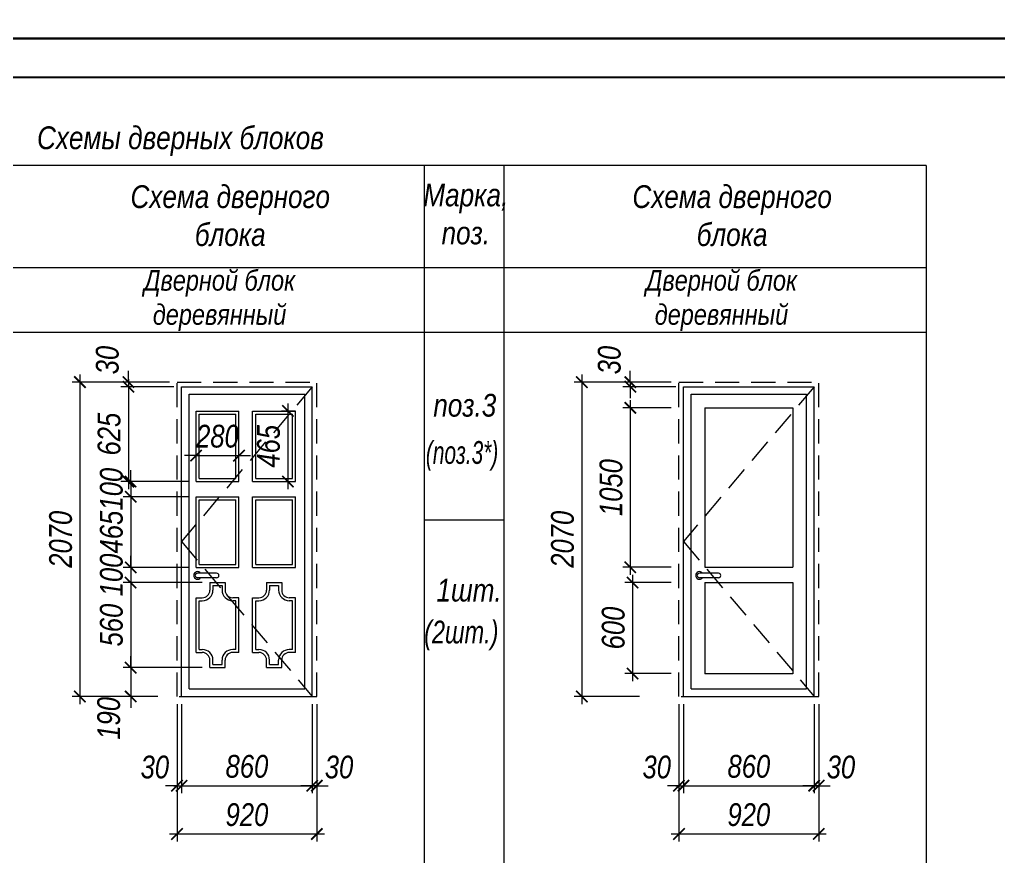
# Model space of a CAD drawing. Header units: millimetres. Extents: x 1582001 to 3303937, y 226471 to 491235.
# Drawn here: x 1801887 to 1814769, y 369583 to 380605 of the extents above; entities that cross this region are included whole.
import ezdxf

# ---------------------------------------------------------------- set-up
doc = ezdxf.new("R2010")
doc.units = ezdxf.units.MM
doc.linetypes.add('невидимая', pattern=[9.525, 6.35, -3.175])
doc.layers.get('Defpoints').update_dxf_attribs({"color": 255, "lineweight": 30})
doc.layers.add('Spezifikazia', color=250, linetype='Continuous')
doc.layers.add('Формуляр', color=138, linetype='Continuous')
for name, color, linetype, lineweight in [('Размер', 84, 'Continuous', 20), ('Текст-пояснений', 135, 'Continuous', 15), ('Тонкая', 6, 'Continuous', 15), ('тонко', 200, 'Continuous', 13)]:
    doc.layers.add(name, color=color, linetype=linetype, lineweight=lineweight)
doc.styles.add('STYLE1', font='ARIALNI.TTF', dxfattribs={"height": 300})
doc.styles.add('стиль1', font='ARIALNI.TTF', dxfattribs={"width": 0.98, "height": 300})
doc.dimstyles.new('50', dxfattribs={"dimtxt": 270, "dimasz": 150, "dimexe": 100, "dimexo": 100, "dimgap": 100, "dimtad": 1, "dimdec": 0, "dimlfac": 0.5, "dimzin": 0, "dimdsep": 46, "dimtxsty": 'стиль1', "dimblk": 'ARCHTICK', "dimcen": 0, "dimdle": 100, "dimclrd": 256, "dimclre": 256, "dimclrt": 256, "dimadec": 0, "dimazin": 0, "dimtfac": 1, "dimtdec": 0, "dimtix": 1, "dimtmove": 1, "dimatfit": 0, "dimldrblk": 'DOTSMALL', "dimfxl": 0, "dimtolj": 1, "dimtzin": 0, "dimlwd": -1, "dimlwe": -1, "dimarcsym": 0})

# ---------------------------------------------------------------- blocks, each defined once
blk = doc.blocks.new('_ArchTick')
at = {"color": 0, "linetype": 'ByBlock', "const_width": 0.15}
blk.add_lwpolyline([(-0.5, -0.5), (0.5, 0.5)], dxfattribs=at)
blk = doc.blocks.new('*D648')
at = {"layer": 'Defpoints', "color": 0, "lineweight": -3, "transparency": 16777216}
for p in [(1803319, 375770), (1803959, 375830), (1804019, 375770)]:
    blk.add_point(p, dxfattribs=at)
at = {"layer": 'Размер', "transparency": 16777216}
for p, q in [((1803319, 375830), (1803319, 375980)), ((1803859, 375830), (1803219, 375830)), ((1803919, 375770), (1803219, 375770)), ((1803319, 375830), (1803319, 375770)), ((1803319, 375770), (1803319, 375620))]:
    blk.add_line(p, q, dxfattribs=at)
at = {"layer": 'Размер', "transparency": 16777216, "xscale": 150, "yscale": 150, "zscale": 150}
for p, rotation in [((1803319, 375830), 270), ((1803319, 375770), 90)]:
    blk.add_blockref('_ArchTick', p, dxfattribs=dict(at, rotation=rotation))
at = {"layer": 'Размер', "transparency": 16777216, "insert": (1803043, 376120), "char_height": 300, "attachment_point": 5, "rotation": 90, "style": 'стиль1'}
blk.add_mtext('\\A1;30', dxfattribs=at)
blk = doc.blocks.new('_DotSmall')
at = {"color": 0, "linetype": 'ByBlock', "const_width": 0.5}
blk.add_lwpolyline([(-0.0625, 0, 1), (0.0625, 0, 1)], format="xyb", close=True, dxfattribs=at)
blk = doc.blocks.new('*D649')
at = {"layer": 'Defpoints', "color": 0, "lineweight": -3, "transparency": 16777216}
for p in [(1804019, 375770), (1803319, 374520), (1804209, 374520)]:
    blk.add_point(p, dxfattribs=at)
at = {"layer": 'Размер', "transparency": 16777216}
for p, q in [((1803919, 375770), (1803219, 375770)), ((1803319, 375870), (1803319, 374420)), ((1804109, 374520), (1803219, 374520))]:
    blk.add_line(p, q, dxfattribs=at)
at = {"layer": 'Размер', "transparency": 16777216, "xscale": 150, "yscale": 150, "zscale": 150}
for p, rotation in [((1803319, 375770), 90), ((1803319, 374520), 270)]:
    blk.add_blockref('_ArchTick', p, dxfattribs=dict(at, rotation=rotation))
at = {"layer": 'Размер', "transparency": 16777216, "insert": (1803066, 375145), "char_height": 300, "attachment_point": 5, "rotation": 90, "style": 'стиль1'}
blk.add_mtext('\\A1;625', dxfattribs=at)
blk = doc.blocks.new('*D650')
at = {"layer": 'Defpoints', "color": 0, "lineweight": -3, "transparency": 16777216}
for p in [(1804209, 374520), (1803349, 374320), (1804209, 374320)]:
    blk.add_point(p, dxfattribs=at)
at = {"layer": 'Размер', "transparency": 16777216}
for p, q in [((1803349, 374520), (1803349, 374670)), ((1804109, 374520), (1803249, 374520)), ((1803349, 374520), (1803349, 374320)), ((1804109, 374320), (1803249, 374320)), ((1803349, 374320), (1803349, 374170))]:
    blk.add_line(p, q, dxfattribs=at)
at = {"layer": 'Размер', "transparency": 16777216, "xscale": 150, "yscale": 150, "zscale": 150}
for p, rotation in [((1803349, 374520), 270), ((1803349, 374320), 90)]:
    blk.add_blockref('_ArchTick', p, dxfattribs=dict(at, rotation=rotation))
at = {"layer": 'Размер', "transparency": 16777216, "insert": (1803096, 374420), "char_height": 300, "attachment_point": 5, "rotation": 90, "style": 'стиль1'}
blk.add_mtext('\\A1;100', dxfattribs=at)
blk = doc.blocks.new('*D651')
at = {"layer": 'Defpoints', "color": 0, "lineweight": -3, "transparency": 16777216}
for p in [(1804209, 374320), (1803349, 373390), (1804209, 373390)]:
    blk.add_point(p, dxfattribs=at)
at = {"layer": 'Размер', "transparency": 16777216}
for p, q in [((1803349, 374420), (1803349, 373290)), ((1804109, 374320), (1803249, 374320)), ((1804109, 373390), (1803249, 373390))]:
    blk.add_line(p, q, dxfattribs=at)
at = {"layer": 'Размер', "transparency": 16777216, "xscale": 150, "yscale": 150, "zscale": 150}
for p, rotation in [((1803349, 374320), 90), ((1803349, 373390), 270)]:
    blk.add_blockref('_ArchTick', p, dxfattribs=dict(at, rotation=rotation))
at = {"layer": 'Размер', "transparency": 16777216, "insert": (1803096, 373855), "char_height": 300, "attachment_point": 5, "rotation": 90, "style": 'стиль1'}
blk.add_mtext('\\A1;465', dxfattribs=at)
blk = doc.blocks.new('*D652')
at = {"layer": 'Defpoints', "color": 0, "lineweight": -3, "transparency": 16777216}
for p in [(1804209, 373390), (1803349, 373190), (1804391, 373190)]:
    blk.add_point(p, dxfattribs=at)
at = {"layer": 'Размер', "transparency": 16777216}
for p, q in [((1803349, 373390), (1803349, 373540)), ((1804109, 373390), (1803249, 373390)), ((1803349, 373390), (1803349, 373190)), ((1804291, 373190), (1803249, 373190)), ((1803349, 373190), (1803349, 373040))]:
    blk.add_line(p, q, dxfattribs=at)
at = {"layer": 'Размер', "transparency": 16777216, "xscale": 150, "yscale": 150, "zscale": 150}
for p, rotation in [((1803349, 373390), 270), ((1803349, 373190), 90)]:
    blk.add_blockref('_ArchTick', p, dxfattribs=dict(at, rotation=rotation))
at = {"layer": 'Размер', "transparency": 16777216, "insert": (1803096, 373290), "char_height": 300, "attachment_point": 5, "rotation": 90, "style": 'стиль1'}
blk.add_mtext('\\A1;100', dxfattribs=at)
blk = doc.blocks.new('*D653')
at = {"layer": 'Defpoints', "color": 0, "lineweight": -3, "transparency": 16777216}
for p in [(1804391, 373190), (1803349, 372070), (1804391, 372070)]:
    blk.add_point(p, dxfattribs=at)
at = {"layer": 'Размер', "transparency": 16777216}
for p, q in [((1804291, 373190), (1803249, 373190)), ((1803349, 373290), (1803349, 371970)), ((1804291, 372070), (1803249, 372070))]:
    blk.add_line(p, q, dxfattribs=at)
at = {"layer": 'Размер', "transparency": 16777216, "xscale": 150, "yscale": 150, "zscale": 150}
for p, rotation in [((1803349, 373190), 90), ((1803349, 372070), 270)]:
    blk.add_blockref('_ArchTick', p, dxfattribs=dict(at, rotation=rotation))
at = {"layer": 'Размер', "transparency": 16777216, "insert": (1803096, 372630), "char_height": 300, "attachment_point": 5, "rotation": 90, "style": 'стиль1'}
blk.add_mtext('\\A1;560', dxfattribs=at)
blk = doc.blocks.new('*D654')
at = {"layer": 'Defpoints', "color": 0, "lineweight": -3, "transparency": 16777216}
for p in [(1804391, 372070), (1803349, 371690), (1803808, 371690)]:
    blk.add_point(p, dxfattribs=at)
at = {"layer": 'Размер', "transparency": 16777216}
for p, q in [((1803349, 372070), (1803349, 372220)), ((1804291, 372070), (1803249, 372070)), ((1803349, 372070), (1803349, 371690)), ((1803708, 371690), (1803249, 371690)), ((1803349, 371690), (1803349, 371540))]:
    blk.add_line(p, q, dxfattribs=at)
at = {"layer": 'Размер', "transparency": 16777216, "xscale": 150, "yscale": 150, "zscale": 150}
for p, rotation in [((1803349, 372070), 270), ((1803349, 371690), 90)]:
    blk.add_blockref('_ArchTick', p, dxfattribs=dict(at, rotation=rotation))
at = {"layer": 'Размер', "transparency": 16777216, "insert": (1803061, 371402), "char_height": 300, "attachment_point": 5, "rotation": 90, "style": 'стиль1'}
blk.add_mtext('\\A1;190', dxfattribs=at)
blk = doc.blocks.new('*D645')
at = {"layer": 'Defpoints', "color": 0, "lineweight": -3, "transparency": 16777216}
for p in [(1803539, 375830), (1802681, 371690), (1803539, 371690)]:
    blk.add_point(p, dxfattribs=at)
at = {"layer": 'Размер', "transparency": 16777216}
for p, q in [((1802681, 375930), (1802681, 371590)), ((1803439, 375830), (1802581, 375830)), ((1803439, 371690), (1802581, 371690))]:
    blk.add_line(p, q, dxfattribs=at)
at = {"layer": 'Размер', "transparency": 16777216, "xscale": 150, "yscale": 150, "zscale": 150}
for p, rotation in [((1802681, 375830), 90), ((1802681, 371690), 270)]:
    blk.add_blockref('_ArchTick', p, dxfattribs=dict(at, rotation=rotation))
at = {"layer": 'Размер', "transparency": 16777216, "insert": (1802428, 373760), "char_height": 300, "attachment_point": 5, "rotation": 90, "style": 'стиль1'}
blk.add_mtext('\\A1;2070', dxfattribs=at)
blk = doc.blocks.new('*D655')
at = {"layer": 'Defpoints', "color": 0, "lineweight": -3, "transparency": 16777216}
for p in [(1803959, 371690), (1804019, 371690), (1804019, 370515)]:
    blk.add_point(p, dxfattribs=at)
at = {"layer": 'Размер', "transparency": 16777216}
for p, q in [((1803959, 371590), (1803959, 370415)), ((1804019, 371590), (1804019, 370415)), ((1803959, 370515), (1803809, 370515)), ((1803959, 370515), (1804019, 370515)), ((1804019, 370515), (1804169, 370515))]:
    blk.add_line(p, q, dxfattribs=at)
at = {"layer": 'Размер', "transparency": 16777216, "xscale": 150, "yscale": 150, "zscale": 150}
blk.add_blockref('_ArchTick', (1803959, 370515), dxfattribs=at)
at = {"layer": 'Размер', "transparency": 16777216, "xscale": 150, "yscale": 150, "zscale": 150, "rotation": 180}
blk.add_blockref('_ArchTick', (1804019, 370515), dxfattribs=at)
at = {"layer": 'Размер', "transparency": 16777216, "insert": (1803667, 370759), "char_height": 300, "attachment_point": 5, "style": 'стиль1'}
blk.add_mtext('\\A1;30', dxfattribs=at)
blk = doc.blocks.new('*D656')
at = {"layer": 'Defpoints', "color": 0, "lineweight": -3, "transparency": 16777216}
for p in [(1804019, 371690), (1805739, 371690), (1805739, 370515)]:
    blk.add_point(p, dxfattribs=at)
at = {"layer": 'Размер', "transparency": 16777216}
for p, q in [((1804019, 371590), (1804019, 370415)), ((1805739, 371590), (1805739, 370415)), ((1803919, 370515), (1805839, 370515))]:
    blk.add_line(p, q, dxfattribs=at)
at = {"layer": 'Размер', "transparency": 16777216, "xscale": 150, "yscale": 150, "zscale": 150, "rotation": 180}
blk.add_blockref('_ArchTick', (1804019, 370515), dxfattribs=at)
at = {"layer": 'Размер', "transparency": 16777216, "xscale": 150, "yscale": 150, "zscale": 150}
blk.add_blockref('_ArchTick', (1805739, 370515), dxfattribs=at)
at = {"layer": 'Размер', "transparency": 16777216, "insert": (1804879, 370768), "char_height": 300, "attachment_point": 5, "style": 'стиль1'}
blk.add_mtext('\\A1;860', dxfattribs=at)
blk = doc.blocks.new('*D646')
at = {"layer": 'Defpoints', "color": 0, "lineweight": -3, "transparency": 16777216}
for p in [(1805799, 371236), (1803959, 370885), (1805799, 369879)]:
    blk.add_point(p, dxfattribs=at)
at = {"layer": 'Размер', "transparency": 16777216}
for p, q in [((1805799, 371136), (1805799, 369779)), ((1803959, 370785), (1803959, 369779)), ((1803859, 369879), (1805899, 369879))]:
    blk.add_line(p, q, dxfattribs=at)
at = {"layer": 'Размер', "transparency": 16777216, "xscale": 150, "yscale": 150, "zscale": 150, "rotation": 180}
blk.add_blockref('_ArchTick', (1803959, 369879), dxfattribs=at)
at = {"layer": 'Размер', "transparency": 16777216, "xscale": 150, "yscale": 150, "zscale": 150}
blk.add_blockref('_ArchTick', (1805799, 369879), dxfattribs=at)
at = {"layer": 'Размер', "transparency": 16777216, "insert": (1804879, 370132), "char_height": 300, "attachment_point": 5, "style": 'стиль1'}
blk.add_mtext('\\A1;920', dxfattribs=at)
blk = doc.blocks.new('*D657')
at = {"layer": 'Defpoints', "color": 0, "lineweight": -3, "transparency": 16777216}
for p in [(1804209, 374862), (1804774, 374862), (1804774, 374862)]:
    blk.add_point(p, dxfattribs=at)
at = {"layer": 'Размер', "transparency": 16777216}
for p, q in [((1804209, 374862), (1804059, 374862)), ((1804209, 374862), (1804774, 374862)), ((1804774, 374862), (1804924, 374862))]:
    blk.add_line(p, q, dxfattribs=at)
at = {"layer": 'Размер', "transparency": 16777216, "xscale": 150, "yscale": 150, "zscale": 150}
blk.add_blockref('_ArchTick', (1804209, 374862), dxfattribs=at)
at = {"layer": 'Размер', "transparency": 16777216, "xscale": 150, "yscale": 150, "zscale": 150, "rotation": 180}
blk.add_blockref('_ArchTick', (1804774, 374862), dxfattribs=at)
at = {"layer": 'Размер', "transparency": 16777216, "insert": (1804491, 375116), "char_height": 300, "attachment_point": 5, "style": 'стиль1'}
blk.add_mtext('\\A1;280', dxfattribs=at)
blk = doc.blocks.new('*D658')
at = {"layer": 'Defpoints', "color": 0, "lineweight": -3, "transparency": 16777216}
for p in [(1805236, 375450), (1805236, 374520), (1805418, 374520)]:
    blk.add_point(p, dxfattribs=at)
at = {"layer": 'Размер', "transparency": 16777216}
for p, q in [((1805418, 375550), (1805418, 374420)), ((1805336, 375450), (1805518, 375450)), ((1805336, 374520), (1805518, 374520))]:
    blk.add_line(p, q, dxfattribs=at)
at = {"layer": 'Размер', "transparency": 16777216, "xscale": 150, "yscale": 150, "zscale": 150}
for p, rotation in [((1805418, 375450), 90), ((1805418, 374520), 270)]:
    blk.add_blockref('_ArchTick', p, dxfattribs=dict(at, rotation=rotation))
at = {"layer": 'Размер', "transparency": 16777216, "insert": (1805164, 374985), "char_height": 300, "attachment_point": 5, "rotation": 90, "style": 'стиль1'}
blk.add_mtext('\\A1;465', dxfattribs=at)
blk = doc.blocks.new('*D664')
at = {"layer": 'Defpoints', "color": 0, "lineweight": -3, "transparency": 16777216}
for p in [(1805739, 371690), (1805799, 371690), (1805739, 370515)]:
    blk.add_point(p, dxfattribs=at)
at = {"layer": 'Размер', "transparency": 16777216}
for p, q in [((1805739, 371590), (1805739, 370415)), ((1805799, 371590), (1805799, 370415)), ((1805739, 370515), (1805589, 370515)), ((1805799, 370515), (1805739, 370515)), ((1805799, 370515), (1805949, 370515))]:
    blk.add_line(p, q, dxfattribs=at)
at = {"layer": 'Размер', "transparency": 16777216, "xscale": 150, "yscale": 150, "zscale": 150}
blk.add_blockref('_ArchTick', (1805739, 370515), dxfattribs=at)
at = {"layer": 'Размер', "transparency": 16777216, "xscale": 150, "yscale": 150, "zscale": 150, "rotation": 180}
blk.add_blockref('_ArchTick', (1805799, 370515), dxfattribs=at)
at = {"layer": 'Размер', "transparency": 16777216, "insert": (1806091, 370759), "char_height": 300, "attachment_point": 5, "style": 'стиль1'}
blk.add_mtext('\\A1;30', dxfattribs=at)
blk = doc.blocks.new('*D668')
at = {"layer": 'Defpoints', "color": 0, "lineweight": -3, "transparency": 16777216}
for p in [(1809924, 375770), (1810564, 375830), (1810624, 375770)]:
    blk.add_point(p, dxfattribs=at)
at = {"layer": 'Размер', "transparency": 16777216}
for p, q in [((1809924, 375830), (1809924, 375980)), ((1810464, 375830), (1809824, 375830)), ((1810524, 375770), (1809824, 375770)), ((1809924, 375830), (1809924, 375770)), ((1809924, 375770), (1809924, 375620))]:
    blk.add_line(p, q, dxfattribs=at)
at = {"layer": 'Размер', "transparency": 16777216, "xscale": 150, "yscale": 150, "zscale": 150}
for p, rotation in [((1809924, 375830), 270), ((1809924, 375770), 90)]:
    blk.add_blockref('_ArchTick', p, dxfattribs=dict(at, rotation=rotation))
at = {"layer": 'Размер', "transparency": 16777216, "insert": (1809649, 376120), "char_height": 300, "attachment_point": 5, "rotation": 90, "style": 'стиль1'}
blk.add_mtext('\\A1;30', dxfattribs=at)
blk = doc.blocks.new('*D669')
at = {"layer": 'Defpoints', "color": 0, "lineweight": -3, "transparency": 16777216}
for p in [(1810564, 373191), (1809954, 371992), (1810564, 371992)]:
    blk.add_point(p, dxfattribs=at)
at = {"layer": 'Размер', "transparency": 16777216}
for p, q in [((1810464, 373191), (1809854, 373191)), ((1809954, 373291), (1809954, 371892)), ((1810464, 371992), (1809854, 371992))]:
    blk.add_line(p, q, dxfattribs=at)
at = {"layer": 'Размер', "transparency": 16777216, "xscale": 150, "yscale": 150, "zscale": 150}
for p, rotation in [((1809954, 373191), 90), ((1809954, 371992), 270)]:
    blk.add_blockref('_ArchTick', p, dxfattribs=dict(at, rotation=rotation))
at = {"layer": 'Размер', "transparency": 16777216, "insert": (1809701, 372591), "char_height": 300, "attachment_point": 5, "rotation": 90, "style": 'стиль1'}
blk.add_mtext('\\A1;600', dxfattribs=at)
blk = doc.blocks.new('*D665')
at = {"layer": 'Defpoints', "color": 0, "lineweight": -3, "transparency": 16777216}
for p in [(1810144, 375830), (1809287, 371690), (1810144, 371690)]:
    blk.add_point(p, dxfattribs=at)
at = {"layer": 'Размер', "transparency": 16777216}
for p, q in [((1809287, 375930), (1809287, 371590)), ((1810044, 375830), (1809187, 375830)), ((1810044, 371690), (1809187, 371690))]:
    blk.add_line(p, q, dxfattribs=at)
at = {"layer": 'Размер', "transparency": 16777216, "xscale": 150, "yscale": 150, "zscale": 150}
for p, rotation in [((1809287, 375830), 90), ((1809287, 371690), 270)]:
    blk.add_blockref('_ArchTick', p, dxfattribs=dict(at, rotation=rotation))
at = {"layer": 'Размер', "transparency": 16777216, "insert": (1809033, 373760), "char_height": 300, "attachment_point": 5, "rotation": 90, "style": 'стиль1'}
blk.add_mtext('\\A1;2070', dxfattribs=at)
blk = doc.blocks.new('*D670')
at = {"layer": 'Defpoints', "color": 0, "lineweight": -3, "transparency": 16777216}
for p in [(1810564, 371690), (1810624, 371690), (1810624, 370515)]:
    blk.add_point(p, dxfattribs=at)
at = {"layer": 'Размер', "transparency": 16777216}
for p, q in [((1810564, 371590), (1810564, 370415)), ((1810624, 371590), (1810624, 370415)), ((1810564, 370515), (1810414, 370515)), ((1810564, 370515), (1810624, 370515)), ((1810624, 370515), (1810774, 370515))]:
    blk.add_line(p, q, dxfattribs=at)
at = {"layer": 'Размер', "transparency": 16777216, "xscale": 150, "yscale": 150, "zscale": 150}
blk.add_blockref('_ArchTick', (1810564, 370515), dxfattribs=at)
at = {"layer": 'Размер', "transparency": 16777216, "xscale": 150, "yscale": 150, "zscale": 150, "rotation": 180}
blk.add_blockref('_ArchTick', (1810624, 370515), dxfattribs=at)
at = {"layer": 'Размер', "transparency": 16777216, "insert": (1810272, 370759), "char_height": 300, "attachment_point": 5, "style": 'стиль1'}
blk.add_mtext('\\A1;30', dxfattribs=at)
blk = doc.blocks.new('*D671')
at = {"layer": 'Defpoints', "color": 0, "lineweight": -3, "transparency": 16777216}
for p in [(1810624, 371690), (1812344, 371690), (1812344, 370515)]:
    blk.add_point(p, dxfattribs=at)
at = {"layer": 'Размер', "transparency": 16777216}
for p, q in [((1810624, 371590), (1810624, 370415)), ((1812344, 371590), (1812344, 370415)), ((1810524, 370515), (1812444, 370515))]:
    blk.add_line(p, q, dxfattribs=at)
at = {"layer": 'Размер', "transparency": 16777216, "xscale": 150, "yscale": 150, "zscale": 150, "rotation": 180}
blk.add_blockref('_ArchTick', (1810624, 370515), dxfattribs=at)
at = {"layer": 'Размер', "transparency": 16777216, "xscale": 150, "yscale": 150, "zscale": 150}
blk.add_blockref('_ArchTick', (1812344, 370515), dxfattribs=at)
at = {"layer": 'Размер', "transparency": 16777216, "insert": (1811484, 370768), "char_height": 300, "attachment_point": 5, "style": 'стиль1'}
blk.add_mtext('\\A1;860', dxfattribs=at)
blk = doc.blocks.new('*D666')
at = {"layer": 'Defpoints', "color": 0, "lineweight": -3, "transparency": 16777216}
for p in [(1812404, 371236), (1810564, 370885), (1812404, 369879)]:
    blk.add_point(p, dxfattribs=at)
at = {"layer": 'Размер', "transparency": 16777216}
for p, q in [((1812404, 371136), (1812404, 369779)), ((1810564, 370785), (1810564, 369779)), ((1810464, 369879), (1812504, 369879))]:
    blk.add_line(p, q, dxfattribs=at)
at = {"layer": 'Размер', "transparency": 16777216, "xscale": 150, "yscale": 150, "zscale": 150, "rotation": 180}
blk.add_blockref('_ArchTick', (1810564, 369879), dxfattribs=at)
at = {"layer": 'Размер', "transparency": 16777216, "xscale": 150, "yscale": 150, "zscale": 150}
blk.add_blockref('_ArchTick', (1812404, 369879), dxfattribs=at)
at = {"layer": 'Размер', "transparency": 16777216, "insert": (1811484, 370132), "char_height": 300, "attachment_point": 5, "style": 'стиль1'}
blk.add_mtext('\\A1;920', dxfattribs=at)
blk = doc.blocks.new('*D667')
at = {"layer": 'Defpoints', "color": 0, "lineweight": -3, "transparency": 16777216}
for p in [(1812344, 371690), (1812404, 371690), (1812344, 370515)]:
    blk.add_point(p, dxfattribs=at)
at = {"layer": 'Размер', "transparency": 16777216}
for p, q in [((1812344, 371590), (1812344, 370415)), ((1812404, 371590), (1812404, 370415)), ((1812344, 370515), (1812194, 370515)), ((1812404, 370515), (1812344, 370515)), ((1812404, 370515), (1812554, 370515))]:
    blk.add_line(p, q, dxfattribs=at)
at = {"layer": 'Размер', "transparency": 16777216, "xscale": 150, "yscale": 150, "zscale": 150}
blk.add_blockref('_ArchTick', (1812344, 370515), dxfattribs=at)
at = {"layer": 'Размер', "transparency": 16777216, "xscale": 150, "yscale": 150, "zscale": 150, "rotation": 180}
blk.add_blockref('_ArchTick', (1812404, 370515), dxfattribs=at)
at = {"layer": 'Размер', "transparency": 16777216, "insert": (1812696, 370759), "char_height": 300, "attachment_point": 5, "style": 'стиль1'}
blk.add_mtext('\\A1;30', dxfattribs=at)
blk = doc.blocks.new('*D672')
at = {"layer": 'Defpoints', "color": 0, "lineweight": -3, "transparency": 16777216}
for p in [(1810564, 375492), (1809924, 373391), (1810564, 373391)]:
    blk.add_point(p, dxfattribs=at)
at = {"layer": 'Размер', "transparency": 16777216}
for p, q in [((1809924, 375592), (1809924, 373291)), ((1810464, 375492), (1809824, 375492)), ((1810464, 373391), (1809824, 373391))]:
    blk.add_line(p, q, dxfattribs=at)
at = {"layer": 'Размер', "transparency": 16777216, "xscale": 150, "yscale": 150, "zscale": 150}
for p, rotation in [((1809924, 375492), 90), ((1809924, 373391), 270)]:
    blk.add_blockref('_ArchTick', p, dxfattribs=dict(at, rotation=rotation))
at = {"layer": 'Размер', "transparency": 16777216, "insert": (1809671, 374441), "char_height": 300, "attachment_point": 5, "rotation": 90, "style": 'стиль1'}
blk.add_mtext('\\A1;1050', dxfattribs=at)

msp = doc.modelspace()

# ---------------------------------------------------------------- linework, layer by layer
at = {"layer": 'Текст-пояснений', "color": 0, "linetype": 'ByBlock'}
for p, q in [((1807210.9, 378684.5), (1800605.7, 378684.5)), ((1807210.9, 378684.5), (1807210.9, 361034.5)), ((1807210.9, 378684.5), (1807210.9, 351154.9)), ((1813816.1, 378684.5), (1807210.9, 378684.5)), ((1808261.4, 378684.5), (1808261.4, 361034.5)), ((1813816.1, 378684.5), (1813816.1, 361034.5)), ((1813816.1, 377334.6), (1794000.5, 377334.6)), ((1807210.9, 376484.6), (1800605.7, 376484.6)), ((1813816.1, 376484.6), (1807210.9, 376484.6)), ((1808261.4, 374010.9), (1807210.9, 374010.9))]:
    msp.add_line(p, q, dxfattribs=at)
at = {"layer": 'Тонкая', "color": 0, "linetype": 'невидимая', "ltscale": 50}
for points in [[(1805738.9, 375769.6), (1804018.9, 373729.6), (1805738.9, 371689.6)], [(1812344.1, 375769.6), (1810624.1, 373729.6), (1812344.1, 371689.6)]]:
    msp.add_lwpolyline(points, dxfattribs=at)
at = {"layer": 'тонко', "color": 0, "linetype": 'невидимая', "ltscale": 50}
for p, q in [((1803958.9, 375829.6), (1805798.9, 375829.6)), ((1803958.9, 371689.6), (1803958.9, 375829.6)), ((1805798.9, 371689.6), (1805798.9, 375829.6)), ((1810564.1, 375829.6), (1812404.1, 375829.6)), ((1810564.1, 371689.6), (1810564.1, 375829.6)), ((1812404.1, 371689.6), (1812404.1, 375829.6))]:
    msp.add_line(p, q, dxfattribs=at)
at = {"layer": 'тонко', "color": 0}
for p, q in [((1804018.9, 375769.6), (1805738.9, 375769.6)), ((1804018.9, 371689.6), (1804018.9, 375769.6)), ((1805738.9, 371689.6), (1805738.9, 375769.6)), ((1805738.9, 371689.6), (1805738.9, 375769.6)), ((1810624.1, 375769.6), (1812344.1, 375769.6)), ((1810624.1, 371689.6), (1810624.1, 375769.6)), ((1812344.1, 371689.6), (1812344.1, 375769.6)), ((1812344.1, 371689.6), (1812344.1, 375769.6)), ((1804118.9, 375669.6), (1805638.9, 375669.6)), ((1804118.9, 371789.6), (1804118.9, 375669.6)), ((1805638.9, 371789.6), (1805638.9, 375669.6)), ((1810724.1, 375669.6), (1812244.1, 375669.6)), ((1810724.1, 371789.6), (1810724.1, 375669.6)), ((1812244.1, 371789.6), (1812244.1, 375669.6)), ((1804208.9, 374519.6), (1804208.9, 375449.6)), ((1804208.9, 375449.6), (1804773.9, 375449.6)), ((1804248.9, 374559.6), (1804248.9, 375409.6)), ((1804248.9, 375409.6), (1804733.9, 375409.6)), ((1804733.9, 374559.6), (1804733.9, 375409.6)), ((1804773.9, 374519.6), (1804773.9, 375449.6)), ((1804953.9, 374519.6), (1804953.9, 375449.6)), ((1804953.9, 375449.6), (1805518.9, 375449.6)), ((1804993.9, 374559.6), (1804993.9, 375409.6)), ((1804993.9, 375409.6), (1805478.9, 375409.6)), ((1805478.9, 374559.6), (1805478.9, 375409.6)), ((1805518.9, 374519.6), (1805518.9, 375449.6)), ((1810904.1, 375489.6), (1810904.1, 373392.7)), ((1810904.1, 375489.6), (1812064.1, 375489.6)), ((1812064.1, 375489.6), (1812064.1, 373392.7)), ((1804208.9, 374519.6), (1804773.9, 374519.6)), ((1804248.9, 374559.6), (1804733.9, 374559.6)), ((1804953.9, 374519.6), (1805518.9, 374519.6)), ((1804993.9, 374559.6), (1805478.9, 374559.6)), ((1804208.9, 373389.6), (1804208.9, 374319.6)), ((1804208.9, 374319.6), (1804773.9, 374319.6)), ((1804248.9, 373429.6), (1804248.9, 374279.6)), ((1804248.9, 374279.6), (1804733.9, 374279.6)), ((1804733.9, 373429.6), (1804733.9, 374279.6)), ((1804773.9, 373389.6), (1804773.9, 374319.6)), ((1804953.9, 373389.6), (1804953.9, 374319.6)), ((1804953.9, 374319.6), (1805518.9, 374319.6)), ((1804993.9, 373429.6), (1804993.9, 374279.6)), ((1804993.9, 374279.6), (1805478.9, 374279.6)), ((1805478.9, 373429.6), (1805478.9, 374279.6)), ((1805518.9, 373389.6), (1805518.9, 374319.6)), ((1804208.9, 373389.6), (1804773.9, 373389.6)), ((1804248.9, 373429.6), (1804733.9, 373429.6)), ((1804953.9, 373389.6), (1805518.9, 373389.6)), ((1804993.9, 373429.6), (1805478.9, 373429.6)), ((1810904.1, 373392.7), (1812064.1, 373392.7)), ((1804479.8, 373313.7), (1804229.8, 373313.7)), ((1804479.8, 373253.7), (1804229.8, 373253.7)), ((1804391.4, 373189.6), (1804591.4, 373189.6)), ((1804391.4, 373189.6), (1804391.4, 373089.6)), ((1804591.4, 373189.6), (1804591.4, 373089.6)), ((1805136.4, 373189.6), (1805336.4, 373189.6)), ((1805136.4, 373189.6), (1805136.4, 373089.6)), ((1805336.4, 373189.6), (1805336.4, 373089.6)), ((1811085, 373313.7), (1810835, 373313.7)), ((1811085, 373253.7), (1810835, 373253.7)), ((1810904.1, 373192.7), (1810904.1, 371989.6)), ((1810904.1, 373192.7), (1812064.1, 373192.7)), ((1812064.1, 373192.7), (1812064.1, 371989.6)), ((1804431.4, 373149.6), (1804551.4, 373149.6)), ((1804431.4, 373149.6), (1804431.4, 373090.7)), ((1804551.4, 373149.6), (1804551.4, 373090.7)), ((1805176.4, 373149.6), (1805296.4, 373149.6)), ((1805176.4, 373149.6), (1805176.4, 373090.7)), ((1805296.4, 373149.6), (1805296.4, 373090.7)), ((1804208.9, 372269.6), (1804208.9, 372989.6)), ((1804208.9, 372989.6), (1804291.4, 372989.6)), ((1804248.9, 372308.5), (1804248.9, 372950.7)), ((1804248.9, 372950.7), (1804291.4, 372950.7)), ((1804773.9, 372989.6), (1804691.4, 372989.6)), ((1804733.9, 372950.7), (1804691.4, 372950.7)), ((1804733.9, 372308.5), (1804733.9, 372950.7)), ((1804773.9, 372269.6), (1804773.9, 372989.6)), ((1804953.9, 372269.6), (1804953.9, 372989.6)), ((1804953.9, 372989.6), (1805036.4, 372989.6)), ((1804993.9, 372308.5), (1804993.9, 372950.7)), ((1804993.9, 372950.7), (1805036.4, 372950.7)), ((1805518.9, 372989.6), (1805436.4, 372989.6)), ((1805478.9, 372950.7), (1805436.4, 372950.7)), ((1805478.9, 372308.5), (1805478.9, 372950.7)), ((1805518.9, 372269.6), (1805518.9, 372989.6)), ((1804248.9, 372308.5), (1804291.4, 372308.5)), ((1804733.9, 372308.5), (1804691.4, 372308.5)), ((1804993.9, 372308.5), (1805036.4, 372308.5)), ((1805478.9, 372308.5), (1805436.4, 372308.5)), ((1804208.9, 372269.6), (1804291.4, 372269.6)), ((1804391.4, 372069.6), (1804391.4, 372169.6)), ((1804431.4, 372109.6), (1804431.4, 372168.5)), ((1804551.4, 372109.6), (1804551.4, 372168.5)), ((1804591.4, 372069.6), (1804591.4, 372169.6)), ((1804773.9, 372269.6), (1804691.4, 372269.6)), ((1804953.9, 372269.6), (1805036.4, 372269.6)), ((1805136.4, 372069.6), (1805136.4, 372169.6)), ((1805176.4, 372109.6), (1805176.4, 372168.5)), ((1805296.4, 372109.6), (1805296.4, 372168.5)), ((1805336.4, 372069.6), (1805336.4, 372169.6)), ((1805518.9, 372269.6), (1805436.4, 372269.6)), ((1804391.4, 372069.6), (1804591.4, 372069.6)), ((1804431.4, 372109.6), (1804551.4, 372109.6)), ((1805136.4, 372069.6), (1805336.4, 372069.6)), ((1805176.4, 372109.6), (1805296.4, 372109.6)), ((1812064.1, 371989.6), (1810904.1, 371989.6)), ((1804118.9, 371789.6), (1805638.9, 371789.6)), ((1810724.1, 371789.6), (1812244.1, 371789.6)), ((1803988.9, 371689.6), (1805798.9, 371689.6)), ((1810594.1, 371689.6), (1812404.1, 371689.6))]:
    msp.add_line(p, q, dxfattribs=at)
for centre, radius, start, end in [((1804229.8, 373283.7), 50, 36.8699, 323.1301), ((1810835, 373283.7), 50, 36.8699, 323.1301), ((1804229.8, 373283.7), 30, 90, 270), ((1804479.8, 373283.7), 30, 270, 90), ((1810835, 373283.7), 30, 90, 270), ((1811085, 373283.7), 30, 270, 90), ((1804291.4, 373090.7), 140, 270, 0), ((1804291.4, 373089.6), 100, 270, 0), ((1804691.4, 373090.7), 140, 180, 270), ((1804691.4, 373089.6), 100, 180, 270), ((1805036.4, 373090.7), 140, 270, 0), ((1805036.4, 373089.6), 100, 270, 0), ((1805436.4, 373090.7), 140, 180, 270), ((1805436.4, 373089.6), 100, 180, 270), ((1804291.4, 372168.5), 140, 0, 90), ((1804691.4, 372168.5), 140, 90, 180), ((1805036.4, 372168.5), 140, 0, 90), ((1805436.4, 372168.5), 140, 90, 180), ((1804291.4, 372169.6), 100, 0, 90), ((1804691.4, 372169.6), 100, 90, 180), ((1805036.4, 372169.6), 100, 0, 90), ((1805436.4, 372169.6), 100, 90, 180)]:
    msp.add_arc(centre, radius, start, end, dxfattribs=at)
at = {"layer": 'Формуляр'}
msp.add_lwpolyline([(1792000.5, 410054.8), (1834000.4, 410054.8), (1834000.4, 380354.9), (1792000.5, 380354.9)], close=True, dxfattribs=at)
at = {"layer": 'Формуляр', "color": 0}
for points in [[(1792000.5, 380354.9), (1834000.4, 380354.9), (1834000.4, 350654.9), (1792000.5, 350654.9)], [(1792000.5, 380354.9), (1834000.4, 380354.9), (1834000.4, 350654.9), (1792000.5, 350654.9)], [(1794000.5, 351154.9), (1794000.5, 379844.8), (1833500.4, 379844.8), (1833500.4, 351154.9)], [(1794000.5, 351154.9), (1794000.5, 379844.8), (1833500.4, 379844.8), (1833500.4, 351154.9)]]:
    msp.add_lwpolyline(points, close=True, dxfattribs=at)

# ---------------------------------------------------------------- texts
at = {"ltscale": 2, "style": 'STYLE1'}
for s, insert, char_height, width, attachment_point in [('Дверной блок \\Pдеревянный', (1804518.9, 377305.2), 270, 11405.022, 2), ('Дверной блок \\Pдеревянный', (1811124.1, 377305.2), 270, 11405.022, 2), ('поз.3', (1807331.7, 375675.5), 300, 1200, 1), ('{\\W0.8;(поз.3*)}', (1807234, 375053.3), 300, 1200, 1), ('1шт.', (1807373.4, 373240.1), 300, 11405.022, 1), ('{\\W0.9;(2шт.)}', (1807210.9, 372688.6), 300, 11405.022, 1)]:
    msp.add_mtext(s, dxfattribs=dict(at, insert=insert, char_height=char_height, width=width, attachment_point=attachment_point))
at = {"layer": 'Spezifikazia', "ltscale": 100, "char_height": 300, "style": 'STYLE1'}
for s, insert, width, attachment_point in [('Схемы дверных блоков', (1804004.3, 379198.1), 11405.022, 2), ('Схема дверного блока', (1804659.3, 378020.8), 2802.163, 5), ('Марка,\\Pпоз.', (1807759.3, 378444.7), 2802.163, 2), ('Схема дверного блока', (1811264.5, 378020.8), 2802.163, 5)]:
    msp.add_mtext(s, dxfattribs=dict(at, insert=insert, width=width, attachment_point=attachment_point))

# ---------------------------------------------------------------- dimensions: what is measured, and where the dimension line sits
at = {"layer": 'Размер'}
for base, p1, p2, angle, picture, middle in [((1803318.8, 375769.6), (1803958.9, 375829.6), (1804018.9, 375769.6), 90, '*D648', (1803296.5, 376120.3)), ((1809924, 375769.6), (1810564.1, 375829.6), (1810624.1, 375769.6), 90, '*D668', (1809901.7, 376120.3)), ((1805738.9, 370514.7), (1805798.9, 371689.6), (1805738.9, 371689.6), 180, '*D664', (1806090.6, 370506.2)), ((1812344.1, 370514.7), (1812404.1, 371689.6), (1812344.1, 371689.6), 180, '*D667', (1812695.8, 370506.2))]:
    dim = msp.add_linear_dim(base=base, p1=p1, p2=p2, angle=angle, dimstyle='50', dxfattribs=at)
    dim.commit()
    dim.dimension.update_dxf_attribs({"geometry": picture, "text_midpoint": middle, "dimtype": 160})
for base, p1, p2, picture, middle in [((1802681.4, 371689.6), (1803538.8, 375829.6), (1803538.8, 371689.6), '*D645', (1802428.2, 373759.6)), ((1809286.6, 371689.6), (1810144, 375829.6), (1810144, 371689.6), '*D665', (1809033.4, 373759.6)), ((1805417.6, 374519.6), (1805236.4, 375449.6), (1805236.4, 374519.6), '*D658', (1805164.5, 374984.6)), ((1803348.8, 373389.6), (1804208.9, 374319.6), (1804208.9, 373389.6), '*D651', (1803095.6, 373854.6)), ((1803348.8, 373189.6), (1804208.9, 373389.6), (1804391.4, 373189.6), '*D652', (1803095.6, 373289.6))]:
    dim = msp.add_linear_dim(base=base, p1=p1, p2=p2, angle=90, dimstyle='50', dxfattribs=at)
    dim.commit()
    dim.dimension.update_dxf_attribs({"geometry": picture, "text_midpoint": middle})
at = {"layer": 'Размер', "color": 0}
for base, p1, p2, picture, middle in [((1803318.8, 374519.6), (1804018.9, 375769.6), (1804208.9, 374519.6), '*D649', (1803065.6, 375144.6)), ((1809924, 373390.7), (1810564.1, 375491.6), (1810564.1, 373390.7), '*D672', (1809670.8, 374441.2)), ((1803348.8, 374319.6), (1804208.9, 374519.6), (1804208.9, 374319.6), '*D650', (1803095.6, 374419.6)), ((1803348.8, 372069.6), (1804391.4, 373189.6), (1804391.4, 372069.6), '*D653', (1803095.6, 372629.6))]:
    dim = msp.add_linear_dim(base=base, p1=p1, p2=p2, angle=90, dimstyle='50', dxfattribs=at)
    dim.commit()
    dim.dimension.update_dxf_attribs({"geometry": picture, "text_midpoint": middle})
at = {"layer": 'Размер'}
dim = msp.add_linear_dim(base=(1804773.9, 374862.5), p1=(1804208.9, 374862.5), p2=(1804773.9, 374862.5), text='280', dimstyle='50', dxfattribs=at)
dim.commit()
dim.dimension.update_dxf_attribs({"geometry": '*D657', "text_midpoint": (1804491.4, 375115.7)})
at = {"layer": 'Размер', "color": 0}
for base, p1, p2, picture, middle in [((1809954, 371991.6), (1810564.1, 373190.7), (1810564.1, 371991.6), '*D669', (1809954, 372591.2)), ((1803348.8, 371689.6), (1804391.4, 372069.6), (1803807.7, 371689.6), '*D654', (1803314, 371402.4))]:
    dim = msp.add_linear_dim(base=base, p1=p1, p2=p2, angle=90, dimstyle='50', dxfattribs=at)
    dim.commit()
    dim.dimension.update_dxf_attribs({"geometry": picture, "text_midpoint": middle, "dimtype": 160})
at = {"layer": 'Размер'}
for base, p1, p2, picture, middle in [((1804018.9, 370514.7), (1803958.9, 371689.6), (1804018.9, 371689.6), '*D655', (1803667.2, 370506.2)), ((1810624.1, 370514.7), (1810564.1, 371689.6), (1810624.1, 371689.6), '*D670', (1810272.4, 370506.2))]:
    dim = msp.add_linear_dim(base=base, p1=p1, p2=p2, dimstyle='50', dxfattribs=at)
    dim.commit()
    dim.dimension.update_dxf_attribs({"geometry": picture, "text_midpoint": middle, "dimtype": 160})
for base, p1, p2, picture, middle in [((1805738.9, 370514.7), (1804018.9, 371689.6), (1805738.9, 371689.6), '*D656', (1804878.9, 370767.9)), ((1812344.1, 370514.7), (1810624.1, 371689.6), (1812344.1, 371689.6), '*D671', (1811484.1, 370767.9)), ((1805798.9, 369879), (1803958.9, 370884.7), (1805798.9, 371236), '*D646', (1804878.9, 370132.1)), ((1812404.1, 369879), (1810564.1, 370884.7), (1812404.1, 371236), '*D666', (1811484.1, 370132.1))]:
    dim = msp.add_linear_dim(base=base, p1=p1, p2=p2, dimstyle='50', dxfattribs=at)
    dim.commit()
    dim.dimension.update_dxf_attribs({"geometry": picture, "text_midpoint": middle})

doc.saveas('drawing.dxf')
